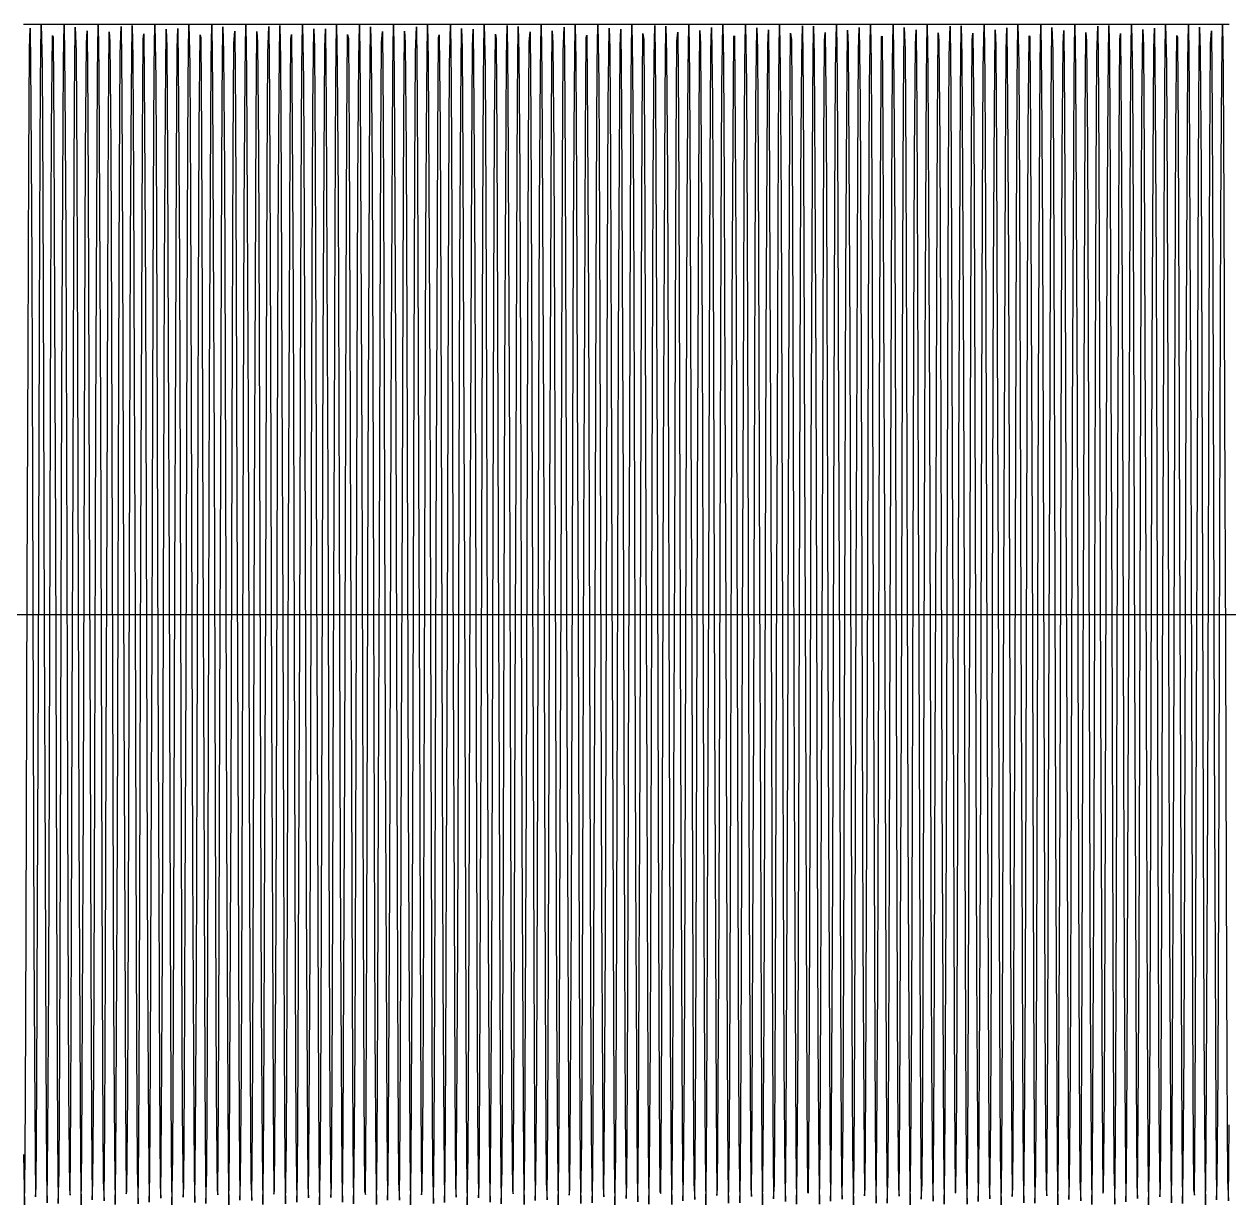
# Model space of a CAD drawing. Header units: metres. Extents: x 5 to 509, y -1 to 159.
# Drawn here: x 460.03 to 476.36, y 95 to 111 of the extents above; entities that cross this region are included whole.
import ezdxf

# ---------------------------------------------------------------- set-up
doc = ezdxf.new("R2010")
doc.units = ezdxf.units.M
doc.linetypes.add('DASHED', pattern=[0.6, 0.35, -0.25])
doc.layers.add('BASE', color=8, linetype='Continuous')
doc.layers.add('WAVE', color=7, linetype='Continuous')

msp = doc.modelspace()

# ---------------------------------------------------------------- linework, layer by layer
at = {"layer": 'BASE'}
msp.add_line((29, 103), (501, 103), dxfattribs=at)
at = {"layer": 'WAVE', "linetype": 'DASHED'}
msp.add_lwpolyline([(460.028, 111), (460.038, 111), (460.048, 111), (460.058, 111), (460.068, 111), (460.078, 111), (460.088, 111), (460.098, 111), (460.108, 111), (460.118, 111), (460.128, 111), (460.138, 111), (460.148, 111), (460.158, 111), (460.168, 111), (460.178, 111), (460.188, 111), (460.198, 111), (460.208, 111), (460.218, 111), (460.228, 111), (460.238, 111), (460.248, 111), (460.258, 111), (460.268, 111), (460.278, 111), (460.288, 111), (460.298, 111), (460.308, 111), (460.318, 111), (460.328, 111), (460.338, 111), (460.348, 111), (460.358, 111), (460.368, 111), (460.378, 111), (460.388, 111), (460.398, 111), (460.408, 111), (460.418, 111), (460.428, 111), (460.438, 111), (460.448, 111), (460.458, 111), (460.468, 111), (460.478, 111), (460.488, 111), (460.498, 111), (460.508, 111), (460.518, 111), (460.528, 111), (460.538, 111), (460.548, 111), (460.558, 111), (460.568, 111), (460.578, 111), (460.588, 111), (460.598, 111), (460.608, 111), (460.618, 111), (460.628, 111), (460.638, 111), (460.648, 111), (460.658, 111), (460.668, 111), (460.678, 111), (460.688, 111), (460.698, 111), (460.708, 111), (460.718, 111), (460.728, 111), (460.738, 111), (460.748, 111), (460.758, 111), (460.768, 111), (460.778, 111), (460.788, 111), (460.798, 111), (460.808, 111), (460.818, 111), (460.828, 111), (460.838, 111), (460.848, 111), (460.858, 111), (460.868, 111), (460.878, 111), (460.888, 111), (460.898, 111), (460.908, 111), (460.918, 111), (460.928, 111), (460.938, 111), (460.948, 111), (460.958, 111), (460.968, 111), (460.978, 111), (460.988, 111), (460.998, 111), (461.008, 111), (461.018, 111), (461.028, 111), (461.038, 111), (461.048, 111), (461.058, 111), (461.068, 111), (461.078, 111), (461.088, 111), (461.098, 111), (461.108, 111), (461.118, 111), (461.128, 111), (461.138, 111), (461.148, 111), (461.158, 111), (461.168, 111), (461.178, 111), (461.188, 111), (461.198, 111), (461.208, 111), (461.218, 111), (461.228, 111), (461.238, 111), (461.248, 111), (461.258, 111), (461.268, 111), (461.278, 111), (461.288, 111), (461.298, 111), (461.308, 111), (461.318, 111), (461.328, 111), (461.338, 111), (461.348, 111), (461.358, 111), (461.368, 111), (461.378, 111), (461.388, 111), (461.398, 111), (461.408, 111), (461.418, 111), (461.428, 111), (461.438, 111), (461.448, 111), (461.458, 111), (461.468, 111), (461.478, 111), (461.488, 111), (461.498, 111), (461.508, 111), (461.518, 111), (461.528, 111), (461.538, 111), (461.548, 111), (461.558, 111), (461.568, 111), (461.578, 111), (461.588, 111), (461.598, 111), (461.608, 111), (461.618, 111), (461.628, 111), (461.638, 111), (461.648, 111), (461.658, 111), (461.668, 111), (461.678, 111), (461.688, 111), (461.698, 111), (461.708, 111), (461.718, 111), (461.728, 111), (461.738, 111), (461.748, 111), (461.758, 111), (461.768, 111), (461.778, 111), (461.788, 111), (461.798, 111), (461.808, 111), (461.818, 111), (461.828, 111), (461.838, 111), (461.848, 111), (461.858, 111), (461.868, 111), (461.878, 111), (461.888, 111), (461.898, 111), (461.908, 111), (461.918, 111), (461.928, 111), (461.938, 111), (461.948, 111), (461.958, 111), (461.968, 111), (461.978, 111), (461.988, 111), (461.998, 111), (462.008, 111), (462.018, 111), (462.028, 111), (462.038, 111), (462.048, 111), (462.058, 111), (462.068, 111), (462.078, 111), (462.088, 111), (462.098, 111), (462.108, 111), (462.118, 111), (462.128, 111), (462.138, 111), (462.148, 111), (462.158, 111), (462.168, 111), (462.178, 111), (462.188, 111), (462.198, 111), (462.208, 111), (462.218, 111), (462.228, 111), (462.238, 111), (462.248, 111), (462.258, 111), (462.268, 111), (462.278, 111), (462.288, 111), (462.298, 111), (462.308, 111), (462.318, 111), (462.328, 111), (462.338, 111), (462.348, 111), (462.358, 111), (462.368, 111), (462.378, 111), (462.388, 111), (462.398, 111), (462.408, 111), (462.418, 111), (462.428, 111), (462.438, 111), (462.448, 111), (462.458, 111), (462.468, 111), (462.478, 111), (462.488, 111), (462.498, 111), (462.508, 111), (462.518, 111), (462.528, 111), (462.538, 111), (462.548, 111), (462.558, 111), (462.568, 111), (462.578, 111), (462.588, 111), (462.598, 111), (462.608, 111), (462.618, 111), (462.628, 111), (462.638, 111), (462.648, 111), (462.658, 111), (462.668, 111), (462.678, 111), (462.688, 111), (462.698, 111), (462.708, 111), (462.718, 111), (462.728, 111), (462.738, 111), (462.748, 111), (462.758, 111), (462.768, 111), (462.778, 111), (462.788, 111), (462.798, 111), (462.808, 111), (462.818, 111), (462.828, 111), (462.838, 111), (462.848, 111), (462.858, 111), (462.868, 111), (462.878, 111), (462.888, 111), (462.898, 111), (462.908, 111), (462.918, 111), (462.928, 111), (462.938, 111), (462.948, 111), (462.958, 111), (462.968, 111), (462.978, 111), (462.988, 111), (462.998, 111), (463.008, 111), (463.018, 111), (463.028, 111), (463.038, 111), (463.048, 111), (463.058, 111), (463.068, 111), (463.078, 111), (463.088, 111), (463.098, 111), (463.108, 111), (463.118, 111), (463.128, 111), (463.138, 111), (463.148, 111), (463.158, 111), (463.168, 111), (463.178, 111), (463.188, 111), (463.198, 111), (463.208, 111), (463.218, 111), (463.228, 111), (463.238, 111), (463.248, 111), (463.258, 111), (463.268, 111), (463.278, 111), (463.288, 111), (463.298, 111), (463.308, 111), (463.318, 111), (463.328, 111), (463.338, 111), (463.348, 111), (463.358, 111), (463.368, 111), (463.378, 111), (463.388, 111), (463.398, 111), (463.408, 111), (463.418, 111), (463.428, 111), (463.438, 111), (463.448, 111), (463.458, 111), (463.468, 111), (463.478, 111), (463.488, 111), (463.498, 111), (463.508, 111), (463.518, 111), (463.528, 111), (463.538, 111), (463.548, 111), (463.558, 111), (463.568, 111), (463.578, 111), (463.588, 111), (463.598, 111), (463.608, 111), (463.618, 111), (463.628, 111), (463.638, 111), (463.648, 111), (463.658, 111), (463.668, 111), (463.678, 111), (463.688, 111), (463.698, 111), (463.708, 111), (463.718, 111), (463.728, 111), (463.738, 111), (463.748, 111), (463.758, 111), (463.768, 111), (463.778, 111), (463.788, 111), (463.798, 111), (463.808, 111), (463.818, 111), (463.828, 111), (463.838, 111), (463.848, 111), (463.858, 111), (463.868, 111), (463.878, 111), (463.888, 111), (463.898, 111), (463.908, 111), (463.918, 111), (463.928, 111), (463.938, 111), (463.948, 111), (463.958, 111), (463.968, 111), (463.978, 111), (463.988, 111), (463.998, 111), (464.008, 111), (464.018, 111), (464.028, 111), (464.038, 111), (464.048, 111), (464.058, 111), (464.068, 111), (464.078, 111), (464.088, 111), (464.098, 111), (464.108, 111), (464.118, 111), (464.128, 111), (464.138, 111), (464.148, 111), (464.158, 111), (464.168, 111), (464.178, 111), (464.188, 111), (464.198, 111), (464.208, 111), (464.218, 111), (464.228, 111), (464.238, 111), (464.248, 111), (464.258, 111), (464.268, 111), (464.278, 111), (464.288, 111), (464.298, 111), (464.308, 111), (464.318, 111), (464.328, 111), (464.338, 111), (464.348, 111), (464.358, 111), (464.368, 111), (464.378, 111), (464.388, 111), (464.398, 111), (464.408, 111), (464.418, 111), (464.428, 111), (464.438, 111), (464.448, 111), (464.458, 111), (464.468, 111), (464.478, 111), (464.488, 111), (464.498, 111), (464.508, 111), (464.518, 111), (464.528, 111), (464.538, 111), (464.548, 111), (464.558, 111), (464.568, 111), (464.578, 111), (464.588, 111), (464.598, 111), (464.608, 111), (464.618, 111), (464.628, 111), (464.638, 111), (464.648, 111), (464.658, 111), (464.668, 111), (464.678, 111), (464.688, 111), (464.698, 111), (464.708, 111), (464.718, 111), (464.728, 111), (464.738, 111), (464.748, 111), (464.758, 111), (464.768, 111), (464.778, 111), (464.788, 111), (464.798, 111), (464.808, 111), (464.818, 111), (464.828, 111), (464.838, 111), (464.848, 111), (464.858, 111), (464.868, 111), (464.878, 111), (464.888, 111), (464.898, 111), (464.908, 111), (464.918, 111), (464.928, 111), (464.938, 111), (464.948, 111), (464.958, 111), (464.968, 111), (464.978, 111), (464.988, 111), (464.998, 111), (465.009, 111), (465.019, 111), (465.029, 111), (465.039, 111), (465.049, 111), (465.059, 111), (465.069, 111), (465.079, 111), (465.089, 111), (465.099, 111), (465.109, 111), (465.119, 111), (465.129, 111), (465.139, 111), (465.149, 111), (465.159, 111), (465.169, 111), (465.179, 111), (465.189, 111), (465.199, 111), (465.209, 111), (465.219, 111), (465.229, 111), (465.239, 111), (465.249, 111), (465.259, 111), (465.269, 111), (465.279, 111), (465.289, 111), (465.299, 111), (465.309, 111), (465.319, 111), (465.329, 111), (465.339, 111), (465.349, 111), (465.359, 111), (465.369, 111), (465.379, 111), (465.389, 111), (465.399, 111), (465.409, 111), (465.419, 111), (465.429, 111), (465.439, 111), (465.449, 111), (465.459, 111), (465.469, 111), (465.479, 111), (465.489, 111), (465.499, 111), (465.509, 111), (465.519, 111), (465.529, 111), (465.539, 111), (465.549, 111), (465.559, 111), (465.569, 111), (465.579, 111), (465.589, 111), (465.599, 111), (465.609, 111), (465.619, 111), (465.629, 111), (465.639, 111), (465.649, 111), (465.659, 111), (465.669, 111), (465.679, 111), (465.689, 111), (465.699, 111), (465.709, 111), (465.719, 111), (465.729, 111), (465.739, 111), (465.749, 111), (465.759, 111), (465.769, 111), (465.779, 111), (465.789, 111), (465.799, 111), (465.809, 111), (465.819, 111), (465.829, 111), (465.839, 111), (465.849, 111), (465.859, 111), (465.869, 111), (465.879, 111), (465.889, 111), (465.899, 111), (465.909, 111), (465.919, 111), (465.929, 111), (465.939, 111), (465.949, 111), (465.959, 111), (465.969, 111), (465.979, 111), (465.989, 111), (465.999, 111), (466.009, 111), (466.019, 111), (466.029, 111), (466.039, 111), (466.049, 111), (466.059, 111), (466.069, 111), (466.079, 111), (466.089, 111), (466.099, 111), (466.109, 111), (466.119, 111), (466.129, 111), (466.139, 111), (466.149, 111), (466.159, 111), (466.169, 111), (466.179, 111), (466.189, 111), (466.199, 111), (466.209, 111), (466.219, 111), (466.229, 111), (466.239, 111), (466.249, 111), (466.259, 111), (466.269, 111), (466.279, 111), (466.289, 111), (466.299, 111), (466.309, 111), (466.319, 111), (466.329, 111), (466.339, 111), (466.349, 111), (466.359, 111), (466.369, 111), (466.379, 111), (466.389, 111), (466.399, 111), (466.409, 111), (466.419, 111), (466.429, 111), (466.439, 111), (466.449, 111), (466.459, 111), (466.469, 111), (466.479, 111), (466.489, 111), (466.499, 111), (466.509, 111), (466.519, 111), (466.529, 111), (466.539, 111), (466.549, 111), (466.559, 111), (466.569, 111), (466.579, 111), (466.589, 111), (466.599, 111), (466.609, 111), (466.619, 111), (466.629, 111), (466.639, 111), (466.649, 111), (466.659, 111), (466.669, 111), (466.679, 111), (466.689, 111), (466.699, 111), (466.709, 111), (466.719, 111), (466.729, 111), (466.739, 111), (466.749, 111), (466.759, 111), (466.769, 111), (466.779, 111), (466.789, 111), (466.799, 111), (466.809, 111), (466.819, 111), (466.829, 111), (466.839, 111), (466.849, 111), (466.859, 111), (466.869, 111), (466.879, 111), (466.889, 111), (466.899, 111), (466.909, 111), (466.919, 111), (466.929, 111), (466.939, 111), (466.949, 111), (466.959, 111), (466.969, 111), (466.979, 111), (466.989, 111), (466.999, 111), (467.009, 111), (467.019, 111), (467.029, 111), (467.039, 111), (467.049, 111), (467.059, 111), (467.069, 111), (467.079, 111), (467.089, 111), (467.099, 111), (467.109, 111), (467.119, 111), (467.129, 111), (467.139, 111), (467.149, 111), (467.159, 111), (467.169, 111), (467.179, 111), (467.189, 111), (467.199, 111), (467.209, 111), (467.219, 111), (467.229, 111), (467.239, 111), (467.249, 111), (467.259, 111), (467.269, 111), (467.279, 111), (467.289, 111), (467.299, 111), (467.309, 111), (467.319, 111), (467.329, 111), (467.339, 111), (467.349, 111), (467.359, 111), (467.369, 111), (467.379, 111), (467.389, 111), (467.399, 111), (467.409, 111), (467.419, 111), (467.429, 111), (467.439, 111), (467.449, 111), (467.459, 111), (467.469, 111), (467.479, 111), (467.489, 111), (467.499, 111), (467.509, 111), (467.519, 111), (467.529, 111), (467.539, 111), (467.549, 111), (467.559, 111), (467.569, 111), (467.579, 111), (467.589, 111), (467.599, 111), (467.609, 111), (467.619, 111), (467.629, 111), (467.639, 111), (467.649, 111), (467.659, 111), (467.669, 111), (467.679, 111), (467.689, 111), (467.699, 111), (467.709, 111), (467.719, 111), (467.729, 111), (467.739, 111), (467.749, 111), (467.759, 111), (467.769, 111), (467.779, 111), (467.789, 111), (467.799, 111), (467.809, 111), (467.819, 111), (467.829, 111), (467.839, 111), (467.849, 111), (467.859, 111), (467.869, 111), (467.879, 111), (467.889, 111), (467.899, 111), (467.909, 111), (467.919, 111), (467.929, 111), (467.939, 111), (467.949, 111), (467.959, 111), (467.969, 111), (467.979, 111), (467.989, 111), (467.999, 111), (468.009, 111), (468.019, 111), (468.029, 111), (468.039, 111), (468.049, 111), (468.059, 111), (468.069, 111), (468.079, 111), (468.089, 111), (468.099, 111), (468.109, 111), (468.119, 111), (468.129, 111), (468.139, 111), (468.149, 111), (468.159, 111), (468.169, 111), (468.179, 111), (468.189, 111), (468.199, 111), (468.209, 111), (468.219, 111), (468.229, 111), (468.239, 111), (468.249, 111), (468.259, 111), (468.269, 111), (468.279, 111), (468.289, 111), (468.299, 111), (468.309, 111), (468.319, 111), (468.329, 111), (468.339, 111), (468.349, 111), (468.359, 111), (468.369, 111), (468.379, 111), (468.389, 111), (468.399, 111), (468.409, 111), (468.419, 111), (468.429, 111), (468.439, 111), (468.449, 111), (468.459, 111), (468.469, 111), (468.479, 111), (468.489, 111), (468.499, 111), (468.509, 111), (468.519, 111), (468.529, 111), (468.539, 111), (468.549, 111), (468.559, 111), (468.569, 111), (468.579, 111), (468.589, 111), (468.599, 111), (468.609, 111), (468.619, 111), (468.629, 111), (468.639, 111), (468.649, 111), (468.659, 111), (468.669, 111), (468.679, 111), (468.689, 111), (468.699, 111), (468.709, 111), (468.719, 111), (468.729, 111), (468.739, 111), (468.749, 111), (468.759, 111), (468.769, 111), (468.779, 111), (468.789, 111), (468.799, 111), (468.809, 111), (468.819, 111), (468.829, 111), (468.839, 111), (468.849, 111), (468.859, 111), (468.869, 111), (468.879, 111), (468.889, 111), (468.899, 111), (468.909, 111), (468.919, 111), (468.929, 111), (468.939, 111), (468.949, 111), (468.959, 111), (468.969, 111), (468.979, 111), (468.989, 111), (468.999, 111), (469.009, 111), (469.019, 111), (469.029, 111), (469.039, 111), (469.049, 111), (469.059, 111), (469.069, 111), (469.079, 111), (469.089, 111), (469.099, 111), (469.109, 111), (469.119, 111), (469.129, 111), (469.139, 111), (469.149, 111), (469.159, 111), (469.169, 111), (469.179, 111), (469.189, 111), (469.199, 111), (469.209, 111), (469.219, 111), (469.229, 111), (469.239, 111), (469.249, 111), (469.259, 111), (469.269, 111), (469.279, 111), (469.289, 111), (469.299, 111), (469.309, 111), (469.319, 111), (469.329, 111), (469.339, 111), (469.349, 111), (469.359, 111), (469.369, 111), (469.379, 111), (469.389, 111), (469.399, 111), (469.409, 111), (469.419, 111), (469.429, 111), (469.439, 111), (469.449, 111), (469.459, 111), (469.469, 111), (469.479, 111), (469.489, 111), (469.499, 111), (469.509, 111), (469.519, 111), (469.529, 111), (469.539, 111), (469.549, 111), (469.559, 111), (469.569, 111), (469.579, 111), (469.589, 111), (469.599, 111), (469.609, 111), (469.619, 111), (469.629, 111), (469.639, 111), (469.649, 111), (469.659, 111), (469.669, 111), (469.679, 111), (469.689, 111), (469.699, 111), (469.709, 111), (469.719, 111), (469.729, 111), (469.739, 111), (469.749, 111), (469.759, 111), (469.769, 111), (469.779, 111), (469.789, 111), (469.799, 111), (469.809, 111), (469.819, 111), (469.829, 111), (469.839, 111), (469.849, 111), (469.859, 111), (469.869, 111), (469.879, 111), (469.889, 111), (469.899, 111), (469.909, 111), (469.919, 111), (469.929, 111), (469.939, 111), (469.949, 111), (469.959, 111), (469.969, 111), (469.979, 111), (469.989, 111), (469.999, 111), (470.009, 111), (470.019, 111), (470.029, 111), (470.039, 111), (470.049, 111), (470.059, 111), (470.069, 111), (470.079, 111), (470.089, 111), (470.099, 111), (470.109, 111), (470.119, 111), (470.129, 111), (470.139, 111), (470.149, 111), (470.159, 111), (470.169, 111), (470.179, 111), (470.189, 111), (470.199, 111), (470.209, 111), (470.219, 111), (470.229, 111), (470.239, 111), (470.249, 111), (470.259, 111), (470.269, 111), (470.279, 111), (470.289, 111), (470.299, 111), (470.309, 111), (470.319, 111), (470.329, 111), (470.339, 111), (470.349, 111), (470.359, 111), (470.369, 111), (470.379, 111), (470.389, 111), (470.399, 111), (470.409, 111), (470.419, 111), (470.429, 111), (470.439, 111), (470.449, 111), (470.459, 111), (470.469, 111), (470.479, 111), (470.489, 111), (470.499, 111), (470.509, 111), (470.519, 111), (470.529, 111), (470.539, 111), (470.549, 111), (470.559, 111), (470.569, 111), (470.579, 111), (470.589, 111), (470.599, 111), (470.609, 111), (470.619, 111), (470.629, 111), (470.639, 111), (470.649, 111), (470.659, 111), (470.669, 111), (470.679, 111), (470.689, 111), (470.699, 111), (470.709, 111), (470.719, 111), (470.729, 111), (470.739, 111), (470.749, 111), (470.759, 111), (470.769, 111), (470.779, 111), (470.789, 111), (470.799, 111), (470.809, 111), (470.819, 111), (470.829, 111), (470.839, 111), (470.849, 111), (470.859, 111), (470.869, 111), (470.879, 111), (470.889, 111), (470.899, 111), (470.909, 111), (470.919, 111), (470.929, 111), (470.939, 111), (470.949, 111), (470.959, 111), (470.969, 111), (470.979, 111), (470.989, 111), (470.999, 111), (471.009, 111), (471.019, 111), (471.029, 111), (471.039, 111), (471.049, 111), (471.059, 111), (471.069, 111), (471.079, 111), (471.089, 111), (471.099, 111), (471.109, 111), (471.119, 111), (471.129, 111), (471.139, 111), (471.149, 111), (471.159, 111), (471.169, 111), (471.179, 111), (471.189, 111), (471.199, 111), (471.209, 111), (471.219, 111), (471.229, 111), (471.239, 111), (471.249, 111), (471.259, 111), (471.269, 111), (471.279, 111), (471.289, 111), (471.299, 111), (471.309, 111), (471.319, 111), (471.329, 111), (471.339, 111), (471.349, 111), (471.359, 111), (471.369, 111), (471.379, 111), (471.389, 111), (471.399, 111), (471.409, 111), (471.419, 111), (471.429, 111), (471.439, 111), (471.449, 111), (471.459, 111), (471.469, 111), (471.479, 111), (471.489, 111), (471.499, 111), (471.509, 111), (471.519, 111), (471.529, 111), (471.539, 111), (471.549, 111), (471.559, 111), (471.569, 111), (471.579, 111), (471.589, 111), (471.599, 111), (471.609, 111), (471.619, 111), (471.629, 111), (471.639, 111), (471.649, 111), (471.659, 111), (471.669, 111), (471.679, 111), (471.689, 111), (471.699, 111), (471.709, 111), (471.719, 111), (471.729, 111), (471.739, 111), (471.749, 111), (471.759, 111), (471.769, 111), (471.779, 111), (471.789, 111), (471.799, 111), (471.809, 111), (471.819, 111), (471.829, 111), (471.839, 111), (471.849, 111), (471.859, 111), (471.869, 111), (471.879, 111), (471.889, 111), (471.899, 111), (471.909, 111), (471.919, 111), (471.929, 111), (471.939, 111), (471.949, 111), (471.959, 111), (471.969, 111), (471.979, 111), (471.989, 111), (471.999, 111), (472.009, 111), (472.019, 111), (472.029, 111), (472.039, 111), (472.049, 111), (472.059, 111), (472.069, 111), (472.079, 111), (472.089, 111), (472.099, 111), (472.109, 111), (472.119, 111), (472.129, 111), (472.139, 111), (472.149, 111), (472.159, 111), (472.169, 111), (472.179, 111), (472.189, 111), (472.199, 111), (472.209, 111), (472.219, 111), (472.229, 111), (472.239, 111), (472.249, 111), (472.259, 111), (472.269, 111), (472.279, 111), (472.289, 111), (472.299, 111), (472.309, 111), (472.319, 111), (472.329, 111), (472.339, 111), (472.349, 111), (472.359, 111), (472.369, 111), (472.379, 111), (472.389, 111), (472.399, 111), (472.409, 111), (472.419, 111), (472.429, 111), (472.439, 111), (472.449, 111), (472.459, 111), (472.469, 111), (472.479, 111), (472.489, 111), (472.499, 111), (472.509, 111), (472.519, 111), (472.529, 111), (472.539, 111), (472.549, 111), (472.559, 111), (472.569, 111), (472.579, 111), (472.589, 111), (472.599, 111), (472.609, 111), (472.619, 111), (472.629, 111), (472.639, 111), (472.649, 111), (472.659, 111), (472.669, 111), (472.679, 111), (472.689, 111), (472.699, 111), (472.709, 111), (472.719, 111), (472.729, 111), (472.739, 111), (472.749, 111), (472.759, 111), (472.769, 111), (472.779, 111), (472.789, 111), (472.799, 111), (472.809, 111), (472.819, 111), (472.829, 111), (472.839, 111), (472.849, 111), (472.859, 111), (472.869, 111), (472.879, 111), (472.889, 111), (472.899, 111), (472.909, 111), (472.919, 111), (472.929, 111), (472.939, 111), (472.949, 111), (472.959, 111), (472.969, 111), (472.979, 111), (472.989, 111), (472.999, 111), (473.009, 111), (473.019, 111), (473.029, 111), (473.039, 111), (473.049, 111), (473.059, 111), (473.069, 111), (473.079, 111), (473.089, 111), (473.099, 111), (473.109, 111), (473.119, 111), (473.129, 111), (473.139, 111), (473.149, 111), (473.159, 111), (473.169, 111), (473.179, 111), (473.189, 111), (473.199, 111), (473.209, 111), (473.219, 111), (473.229, 111), (473.239, 111), (473.249, 111), (473.259, 111), (473.269, 111), (473.279, 111), (473.289, 111), (473.299, 111), (473.309, 111), (473.319, 111), (473.329, 111), (473.339, 111), (473.349, 111), (473.359, 111), (473.369, 111), (473.379, 111), (473.389, 111), (473.399, 111), (473.409, 111), (473.419, 111), (473.429, 111), (473.439, 111), (473.449, 111), (473.459, 111), (473.469, 111), (473.479, 111), (473.489, 111), (473.499, 111), (473.509, 111), (473.519, 111), (473.529, 111), (473.539, 111), (473.549, 111), (473.559, 111), (473.569, 111), (473.579, 111), (473.589, 111), (473.599, 111), (473.609, 111), (473.619, 111), (473.629, 111), (473.639, 111), (473.649, 111), (473.659, 111), (473.669, 111), (473.679, 111), (473.689, 111), (473.699, 111), (473.709, 111), (473.719, 111), (473.729, 111), (473.739, 111), (473.749, 111), (473.759, 111), (473.769, 111), (473.779, 111), (473.789, 111), (473.799, 111), (473.809, 111), (473.819, 111), (473.829, 111), (473.839, 111), (473.849, 111), (473.859, 111), (473.869, 111), (473.879, 111), (473.889, 111), (473.899, 111), (473.909, 111), (473.919, 111), (473.929, 111), (473.939, 111), (473.949, 111), (473.959, 111), (473.969, 111), (473.979, 111), (473.989, 111), (473.999, 111), (474.009, 111), (474.019, 111), (474.029, 111), (474.039, 111), (474.049, 111), (474.059, 111), (474.069, 111), (474.079, 111), (474.089, 111), (474.099, 111), (474.109, 111), (474.119, 111), (474.129, 111), (474.139, 111), (474.149, 111), (474.159, 111), (474.169, 111), (474.179, 111), (474.189, 111), (474.199, 111), (474.209, 111), (474.219, 111), (474.229, 111), (474.239, 111), (474.249, 111), (474.259, 111), (474.269, 111), (474.279, 111), (474.289, 111), (474.299, 111), (474.309, 111), (474.319, 111), (474.329, 111), (474.339, 111), (474.349, 111), (474.359, 111), (474.369, 111), (474.379, 111), (474.389, 111), (474.399, 111), (474.409, 111), (474.419, 111), (474.429, 111), (474.439, 111), (474.449, 111), (474.459, 111), (474.469, 111), (474.479, 111), (474.489, 111), (474.499, 111), (474.509, 111), (474.519, 111), (474.529, 111), (474.539, 111), (474.549, 111), (474.559, 111), (474.569, 111), (474.579, 111), (474.589, 111), (474.599, 111), (474.609, 111), (474.619, 111), (474.629, 111), (474.639, 111), (474.649, 111), (474.659, 111), (474.669, 111), (474.679, 111), (474.689, 111), (474.699, 111), (474.709, 111), (474.719, 111), (474.729, 111), (474.739, 111), (474.749, 111), (474.759, 111), (474.769, 111), (474.779, 111), (474.789, 111), (474.799, 111), (474.809, 111), (474.819, 111), (474.829, 111), (474.839, 111), (474.849, 111), (474.859, 111), (474.869, 111), (474.879, 111), (474.889, 111), (474.899, 111), (474.909, 111), (474.919, 111), (474.929, 111), (474.939, 111), (474.949, 111), (474.959, 111), (474.969, 111), (474.979, 111), (474.989, 111), (474.999, 111), (475.009, 111), (475.019, 111), (475.029, 111), (475.039, 111), (475.049, 111), (475.059, 111), (475.069, 111), (475.079, 111), (475.089, 111), (475.099, 111), (475.109, 111), (475.119, 111), (475.129, 111), (475.139, 111), (475.149, 111), (475.159, 111), (475.169, 111), (475.179, 111), (475.189, 111), (475.199, 111), (475.209, 111), (475.219, 111), (475.229, 111), (475.239, 111), (475.249, 111), (475.259, 111), (475.269, 111), (475.279, 111), (475.289, 111), (475.299, 111), (475.309, 111), (475.319, 111), (475.329, 111), (475.339, 111), (475.349, 111), (475.359, 111), (475.369, 111), (475.379, 111), (475.389, 111), (475.399, 111), (475.409, 111), (475.419, 111), (475.429, 111), (475.439, 111), (475.449, 111), (475.459, 111), (475.469, 111), (475.479, 111), (475.489, 111), (475.499, 111), (475.509, 111), (475.519, 111), (475.529, 111), (475.539, 111), (475.549, 111), (475.559, 111), (475.569, 111), (475.579, 111), (475.589, 111), (475.599, 111), (475.609, 111), (475.619, 111), (475.629, 111), (475.639, 111), (475.649, 111), (475.659, 111), (475.669, 111), (475.679, 111), (475.689, 111), (475.699, 111), (475.709, 111), (475.719, 111), (475.729, 111), (475.739, 111), (475.749, 111), (475.759, 111), (475.769, 111), (475.779, 111), (475.789, 111), (475.799, 111), (475.809, 111), (475.819, 111), (475.829, 111), (475.839, 111), (475.849, 111), (475.859, 111), (475.869, 111), (475.879, 111), (475.889, 111), (475.899, 111), (475.909, 111), (475.919, 111), (475.929, 111), (475.939, 111), (475.949, 111), (475.959, 111), (475.969, 111), (475.979, 111), (475.989, 111), (475.999, 111), (476.009, 111), (476.019, 111), (476.029, 111), (476.039, 111), (476.049, 111), (476.059, 111), (476.069, 111), (476.079, 111), (476.089, 111), (476.099, 111), (476.109, 111), (476.119, 111), (476.129, 111), (476.139, 111), (476.149, 111), (476.159, 111), (476.169, 111), (476.179, 111), (476.189, 111), (476.199, 111), (476.209, 111), (476.219, 111), (476.229, 111), (476.239, 111), (476.249, 111), (476.259, 111), (476.269, 111), (476.279, 111), (476.289, 111), (476.299, 111), (476.309, 111), (476.319, 111), (476.329, 111), (476.339, 111), (476.349, 111), (476.359, 111)], dxfattribs=at)
at = {"layer": 'WAVE'}
msp.add_lwpolyline([(460.028, 95.685), (460.038, 95), (460.048, 95.631), (460.058, 97.474), (460.068, 100.226), (460.078, 103.435), (460.088, 106.571), (460.098, 109.121), (460.108, 110.663), (460.118, 110.945), (460.128, 109.92), (460.138, 107.756), (460.148, 104.81), (460.158, 101.566), (460.168, 98.558), (460.178, 96.281), (460.188, 95.109), (460.198, 95.235), (460.208, 96.639), (460.218, 99.089), (460.228, 102.182), (460.238, 105.41), (460.248, 108.242), (460.258, 110.211), (460.268, 110.994), (460.278, 110.462), (460.288, 108.702), (460.298, 106.005), (460.308, 102.813), (460.318, 99.652), (460.328, 97.041), (460.338, 95.411), (460.348, 95.03), (460.358, 95.959), (460.368, 98.047), (460.378, 100.95), (460.388, 104.189), (460.398, 107.234), (460.408, 109.581), (460.418, 110.846), (460.428, 110.821), (460.438, 109.508), (460.448, 107.125), (460.458, 104.064), (460.468, 100.827), (460.478, 97.948), (460.488, 95.9), (460.498, 95.02), (460.508, 95.453), (460.518, 97.127), (460.528, 99.767), (460.538, 102.94), (460.548, 106.122), (460.558, 108.791), (460.568, 110.507), (460.578, 110.988), (460.588, 110.155), (460.598, 108.145), (460.608, 105.289), (460.618, 102.056), (460.628, 98.978), (460.638, 96.563), (460.648, 95.206), (460.658, 95.131), (460.668, 96.351), (460.678, 98.664), (460.688, 101.691), (460.698, 104.934), (460.708, 107.858), (460.718, 109.983), (460.728, 110.959), (460.738, 110.626), (460.748, 109.038), (460.758, 106.457), (460.768, 103.308), (460.778, 100.108), (460.788, 97.383), (460.798, 95.583), (460.808, 95.002), (460.818, 95.738), (460.828, 97.668), (460.838, 100.475), (460.848, 103.698), (460.858, 106.806), (460.868, 109.287), (460.878, 110.735), (460.888, 110.91), (460.898, 109.784), (460.908, 107.541), (460.918, 104.552), (460.928, 101.308), (460.938, 98.341), (460.948, 96.142), (460.958, 95.07), (460.968, 95.303), (460.978, 96.802), (460.988, 99.321), (460.998, 102.445), (461.008, 105.66), (461.018, 108.438), (461.028, 110.321), (461.038, 111), (461.048, 110.363), (461.058, 108.514), (461.068, 105.758), (461.078, 102.549), (461.088, 99.414), (461.098, 96.869), (461.108, 95.332), (461.118, 95.057), (461.128, 96.088), (461.138, 98.257), (461.148, 101.206), (461.158, 104.45), (461.168, 107.455), (461.178, 109.728), (461.188, 110.894), (461.198, 110.761), (461.208, 109.351), (461.218, 106.897), (461.228, 103.802), (461.238, 100.574), (461.248, 97.746), (461.258, 95.782), (461.268, 95.006), (461.278, 95.544), (461.288, 97.309), (461.298, 100.011), (461.308, 103.204), (461.318, 106.363), (461.328, 108.969), (461.338, 110.594), (461.348, 110.969), (461.358, 110.033), (461.368, 107.94), (461.378, 105.035), (461.388, 101.794), (461.398, 98.753), (461.408, 96.409), (461.418, 95.15), (461.428, 95.183), (461.438, 96.501), (461.448, 98.889), (461.458, 101.952), (461.468, 105.189), (461.478, 108.065), (461.488, 110.108), (461.498, 110.981), (461.508, 110.542), (461.518, 108.862), (461.528, 106.218), (461.538, 103.044), (461.548, 99.863), (461.558, 97.198), (461.568, 95.488), (461.578, 95.013), (461.588, 95.852), (461.598, 97.868), (461.608, 100.727), (461.618, 103.96), (461.628, 107.036), (461.638, 109.447), (461.648, 110.798), (461.658, 110.866), (461.668, 109.64), (461.678, 107.322), (461.688, 104.292), (461.698, 101.051), (461.708, 98.129), (461.718, 96.009), (461.728, 95.039), (461.738, 95.379), (461.748, 96.972), (461.758, 99.557), (461.768, 102.709), (461.778, 105.908), (461.788, 108.629), (461.798, 110.423), (461.808, 110.997), (461.818, 110.255), (461.828, 108.32), (461.838, 105.509), (461.848, 102.286), (461.858, 99.18), (461.868, 96.702), (461.878, 95.261), (461.888, 95.093), (461.898, 96.225), (461.908, 98.472), (461.918, 101.464), (461.928, 104.708), (461.938, 107.672), (461.948, 109.867), (461.958, 110.932), (461.968, 110.693), (461.978, 109.187), (461.988, 106.665), (461.998, 103.539), (462.008, 100.324), (462.018, 97.55), (462.028, 95.672), (462.038, 95), (462.048, 95.644), (462.058, 97.498), (462.068, 100.257), (462.078, 103.467), (462.088, 106.601), (462.098, 109.142), (462.108, 110.673), (462.118, 110.941), (462.128, 109.903), (462.138, 107.73), (462.148, 104.778), (462.158, 101.534), (462.168, 98.531), (462.178, 96.263), (462.188, 95.104), (462.198, 95.243), (462.208, 96.659), (462.218, 99.117), (462.228, 102.215), (462.238, 105.441), (462.248, 108.266), (462.258, 110.225), (462.268, 110.995), (462.278, 110.45), (462.288, 108.679), (462.298, 105.974), (462.308, 102.78), (462.318, 99.622), (462.328, 97.02), (462.338, 95.401), (462.348, 95.033), (462.358, 95.975), (462.368, 98.073), (462.378, 100.981), (462.388, 104.222), (462.398, 107.261), (462.408, 109.6), (462.418, 110.853), (462.428, 110.814), (462.438, 109.489), (462.448, 107.097), (462.458, 104.031), (462.468, 100.796), (462.478, 97.923), (462.488, 95.885), (462.498, 95.018), (462.508, 95.463), (462.518, 97.149), (462.528, 99.797), (462.538, 102.972), (462.548, 106.152), (462.558, 108.813), (462.568, 110.518), (462.578, 110.986), (462.588, 110.14), (462.598, 108.12), (462.608, 105.257), (462.618, 102.023), (462.628, 98.95), (462.638, 96.543), (462.648, 95.198), (462.658, 95.137), (462.668, 96.369), (462.678, 98.692), (462.688, 101.724), (462.698, 104.965), (462.708, 107.884), (462.718, 109.999), (462.728, 110.962), (462.738, 110.616), (462.748, 109.017), (462.758, 106.428), (462.768, 103.275), (462.778, 100.077), (462.788, 97.36), (462.798, 95.57), (462.808, 95.003), (462.818, 95.752), (462.828, 97.692), (462.838, 100.506), (462.848, 103.73), (462.858, 106.834), (462.868, 109.308), (462.878, 110.743), (462.888, 110.905), (462.898, 109.766), (462.908, 107.515), (462.918, 104.52), (462.928, 101.276), (462.938, 98.315), (462.948, 96.125), (462.958, 95.066), (462.968, 95.312), (462.978, 96.823), (462.988, 99.35), (462.998, 102.478), (463.008, 105.691), (463.018, 108.462), (463.028, 110.334), (463.038, 111), (463.048, 110.35), (463.058, 108.49), (463.068, 105.728), (463.078, 102.516), (463.088, 99.385), (463.098, 96.848), (463.108, 95.323), (463.118, 95.061), (463.128, 96.105), (463.138, 98.283), (463.148, 101.238), (463.158, 104.482), (463.168, 107.482), (463.178, 109.745), (463.188, 110.899), (463.198, 110.753), (463.208, 109.331), (463.218, 106.869), (463.228, 103.769), (463.238, 100.543), (463.248, 97.722), (463.258, 95.768), (463.268, 95.004), (463.278, 95.556), (463.288, 97.332), (463.298, 100.041), (463.308, 103.236), (463.318, 106.393), (463.328, 108.991), (463.338, 110.604), (463.348, 110.966), (463.358, 110.017), (463.368, 107.914), (463.378, 105.003), (463.388, 101.762), (463.398, 98.725), (463.408, 96.391), (463.418, 95.144), (463.428, 95.19), (463.438, 96.52), (463.448, 98.917), (463.458, 101.985), (463.468, 105.22), (463.478, 108.09), (463.488, 110.123), (463.498, 110.983), (463.508, 110.531), (463.518, 108.84), (463.528, 106.188), (463.538, 103.011), (463.548, 99.833), (463.558, 97.176), (463.568, 95.477), (463.578, 95.015), (463.588, 95.867), (463.598, 97.893), (463.608, 100.758), (463.618, 103.993), (463.628, 107.064), (463.638, 109.466), (463.648, 110.805), (463.658, 110.86), (463.668, 109.622), (463.678, 107.294), (463.688, 104.26), (463.698, 101.019), (463.708, 98.103), (463.718, 95.994), (463.728, 95.036), (463.738, 95.389), (463.748, 96.994), (463.758, 99.587), (463.768, 102.741), (463.778, 105.938), (463.788, 108.652), (463.798, 110.436), (463.808, 110.996), (463.818, 110.241), (463.828, 108.295), (463.838, 105.478), (463.848, 102.253), (463.858, 99.151), (463.868, 96.682), (463.878, 95.253), (463.888, 95.098), (463.898, 96.242), (463.908, 98.499), (463.918, 101.496), (463.928, 104.74), (463.938, 107.698), (463.948, 109.884), (463.958, 110.936), (463.968, 110.684), (463.978, 109.167), (463.988, 106.635), (463.998, 103.506), (464.008, 100.294), (464.018, 97.526), (464.028, 95.659), (464.038, 95), (464.048, 95.657), (464.058, 97.522), (464.068, 100.288), (464.078, 103.5), (464.088, 106.63), (464.098, 109.163), (464.108, 110.682), (464.118, 110.937), (464.128, 109.887), (464.138, 107.704), (464.148, 104.746), (464.158, 101.502), (464.168, 98.504), (464.178, 96.246), (464.188, 95.099), (464.198, 95.251), (464.208, 96.679), (464.218, 99.146), (464.228, 102.247), (464.238, 105.472), (464.248, 108.291), (464.258, 110.239), (464.268, 110.996), (464.278, 110.438), (464.288, 108.656), (464.298, 105.944), (464.308, 102.747), (464.318, 99.592), (464.328, 96.998), (464.338, 95.391), (464.348, 95.036), (464.358, 95.991), (464.368, 98.099), (464.378, 101.013), (464.388, 104.254), (464.398, 107.289), (464.408, 109.618), (464.418, 110.859), (464.428, 110.807), (464.438, 109.47), (464.448, 107.069), (464.458, 103.999), (464.468, 100.764), (464.478, 97.897), (464.488, 95.87), (464.498, 95.016), (464.508, 95.474), (464.518, 97.171), (464.528, 99.827), (464.538, 103.005), (464.548, 106.182), (464.558, 108.835), (464.568, 110.529), (464.578, 110.984), (464.588, 110.125), (464.598, 108.095), (464.608, 105.226), (464.618, 101.991), (464.628, 98.922), (464.638, 96.524), (464.648, 95.191), (464.658, 95.143), (464.668, 96.387), (464.678, 98.72), (464.688, 101.756), (464.698, 104.997), (464.708, 107.909), (464.718, 110.014), (464.728, 110.965), (464.738, 110.606), (464.748, 108.995), (464.758, 106.398), (464.768, 103.243), (464.778, 100.047), (464.788, 97.337), (464.798, 95.558), (464.808, 95.004), (464.818, 95.765), (464.828, 97.717), (464.838, 100.537), (464.848, 103.763), (464.858, 106.863), (464.868, 109.328), (464.878, 110.751), (464.888, 110.9), (464.898, 109.749), (464.908, 107.488), (464.918, 104.488), (464.928, 101.244), (464.938, 98.288), (464.948, 96.108), (464.958, 95.062), (464.968, 95.321), (464.978, 96.844), (464.988, 99.379), (464.998, 102.51), (465.009, 105.722), (465.019, 108.486), (465.029, 110.347), (465.039, 111), (465.049, 110.337), (465.059, 108.467), (465.069, 105.697), (465.079, 102.484), (465.089, 99.356), (465.099, 96.827), (465.109, 95.314), (465.119, 95.065), (465.129, 96.122), (465.139, 98.31), (465.149, 101.269), (465.159, 104.514), (465.169, 107.509), (465.179, 109.763), (465.189, 110.904), (465.199, 110.745), (465.209, 109.311), (465.219, 106.84), (465.229, 103.737), (465.239, 100.512), (465.249, 97.697), (465.259, 95.754), (465.269, 95.003), (465.279, 95.568), (465.289, 97.355), (465.299, 100.071), (465.309, 103.269), (465.319, 106.422), (465.329, 109.013), (465.339, 110.614), (465.349, 110.963), (465.359, 110.002), (465.369, 107.889), (465.379, 104.971), (465.389, 101.73), (465.399, 98.697), (465.409, 96.373), (465.419, 95.138), (465.429, 95.197), (465.439, 96.539), (465.449, 98.945), (465.459, 102.017), (465.469, 105.251), (465.479, 108.115), (465.489, 110.137), (465.499, 110.985), (465.509, 110.52), (465.519, 108.817), (465.529, 106.158), (465.539, 102.979), (465.549, 99.803), (465.559, 97.153), (465.569, 95.466), (465.579, 95.017), (465.589, 95.882), (465.599, 97.918), (465.609, 100.79), (465.619, 104.025), (465.629, 107.092), (465.639, 109.486), (465.649, 110.812), (465.659, 110.854), (465.669, 109.603), (465.679, 107.267), (465.689, 104.228), (465.699, 100.987), (465.709, 98.078), (465.719, 95.978), (465.729, 95.033), (465.739, 95.399), (465.749, 97.016), (465.759, 99.616), (465.769, 102.774), (465.779, 105.968), (465.789, 108.675), (465.799, 110.448), (465.809, 110.995), (465.819, 110.228), (465.829, 108.271), (465.839, 105.447), (465.849, 102.221), (465.859, 99.123), (465.869, 96.662), (465.879, 95.245), (465.889, 95.103), (465.899, 96.26), (465.909, 98.526), (465.919, 101.528), (465.929, 104.772), (465.939, 107.725), (465.949, 109.9), (465.959, 110.94), (465.969, 110.674), (465.979, 109.146), (465.989, 106.606), (465.999, 103.473), (466.009, 100.263), (466.019, 97.502), (466.029, 95.646), (466.039, 95), (466.049, 95.67), (466.059, 97.545), (466.069, 100.318), (466.079, 103.532), (466.089, 106.659), (466.099, 109.184), (466.109, 110.691), (466.119, 110.933), (466.129, 109.87), (466.139, 107.677), (466.149, 104.715), (466.159, 101.47), (466.169, 98.477), (466.179, 96.228), (466.189, 95.094), (466.199, 95.259), (466.209, 96.699), (466.219, 99.174), (466.229, 102.28), (466.239, 105.503), (466.249, 108.315), (466.259, 110.253), (466.269, 110.997), (466.279, 110.426), (466.289, 108.633), (466.299, 105.914), (466.309, 102.715), (466.319, 99.563), (466.329, 96.977), (466.339, 95.381), (466.349, 95.039), (466.359, 96.006), (466.369, 98.124), (466.379, 101.044), (466.389, 104.286), (466.399, 107.316), (466.409, 109.637), (466.419, 110.865), (466.429, 110.799), (466.439, 109.451), (466.449, 107.041), (466.459, 103.967), (466.469, 100.733), (466.479, 97.872), (466.489, 95.855), (466.499, 95.014), (466.509, 95.486), (466.519, 97.194), (466.529, 99.857), (466.539, 103.038), (466.549, 106.212), (466.559, 108.858), (466.569, 110.54), (466.579, 110.982), (466.589, 110.11), (466.599, 108.07), (466.609, 105.195), (466.619, 101.959), (466.629, 98.894), (466.639, 96.505), (466.649, 95.184), (466.659, 95.149), (466.669, 96.406), (466.679, 98.747), (466.689, 101.788), (466.699, 105.029), (466.709, 107.935), (466.719, 110.03), (466.729, 110.968), (466.739, 110.596), (466.749, 108.974), (466.759, 106.369), (466.769, 103.21), (466.779, 100.016), (466.789, 97.314), (466.799, 95.546), (466.809, 95.005), (466.819, 95.779), (466.829, 97.741), (466.839, 100.568), (466.849, 103.795), (466.859, 106.892), (466.869, 109.348), (466.879, 110.759), (466.889, 110.895), (466.899, 109.731), (466.909, 107.46), (466.919, 104.456), (466.929, 101.212), (466.939, 98.262), (466.949, 96.092), (466.959, 95.058), (466.969, 95.33), (466.979, 96.865), (466.989, 99.408), (466.999, 102.543), (467.009, 105.753), (467.019, 108.509), (467.029, 110.36), (467.039, 111), (467.049, 110.324), (467.059, 108.443), (467.069, 105.666), (467.079, 102.451), (467.089, 99.327), (467.099, 96.806), (467.109, 95.305), (467.119, 95.069), (467.129, 96.138), (467.139, 98.336), (467.149, 101.301), (467.159, 104.546), (467.169, 107.536), (467.179, 109.78), (467.189, 110.909), (467.199, 110.736), (467.209, 109.291), (467.219, 106.811), (467.229, 103.704), (467.239, 100.481), (467.249, 97.673), (467.259, 95.74), (467.269, 95.003), (467.279, 95.58), (467.289, 97.379), (467.299, 100.102), (467.309, 103.302), (467.319, 106.452), (467.329, 109.034), (467.339, 110.624), (467.349, 110.96), (467.359, 109.986), (467.369, 107.863), (467.379, 104.94), (467.389, 101.698), (467.399, 98.67), (467.409, 96.354), (467.419, 95.132), (467.429, 95.204), (467.439, 96.559), (467.449, 98.973), (467.459, 102.05), (467.469, 105.283), (467.479, 108.14), (467.489, 110.152), (467.499, 110.987), (467.509, 110.509), (467.519, 108.795), (467.529, 106.128), (467.539, 102.946), (467.549, 99.773), (467.559, 97.131), (467.569, 95.455), (467.579, 95.019), (467.589, 95.897), (467.599, 97.943), (467.609, 100.821), (467.619, 104.058), (467.629, 107.12), (467.639, 109.505), (467.649, 110.819), (467.659, 110.848), (467.669, 109.585), (467.679, 107.239), (467.689, 104.196), (467.699, 100.956), (467.709, 98.052), (467.719, 95.962), (467.729, 95.03), (467.739, 95.409), (467.749, 97.037), (467.759, 99.646), (467.769, 102.806), (467.779, 105.999), (467.789, 108.698), (467.799, 110.459), (467.809, 110.994), (467.819, 110.213), (467.829, 108.246), (467.839, 105.416), (467.849, 102.188), (467.859, 99.094), (467.869, 96.643), (467.879, 95.237), (467.889, 95.108), (467.899, 96.278), (467.909, 98.553), (467.919, 101.56), (467.929, 104.804), (467.939, 107.751), (467.949, 109.917), (467.959, 110.944), (467.969, 110.665), (467.979, 109.125), (467.989, 106.577), (467.999, 103.441), (468.009, 100.232), (468.019, 97.479), (468.029, 95.634), (468.039, 95), (468.049, 95.683), (468.059, 97.569), (468.069, 100.349), (468.079, 103.565), (468.089, 106.688), (468.099, 109.204), (468.109, 110.7), (468.119, 110.929), (468.129, 109.853), (468.139, 107.65), (468.149, 104.683), (468.159, 101.438), (468.169, 98.45), (468.179, 96.211), (468.189, 95.089), (468.199, 95.268), (468.209, 96.719), (468.219, 99.203), (468.229, 102.312), (468.239, 105.534), (468.249, 108.34), (468.259, 110.266), (468.269, 110.998), (468.279, 110.414), (468.289, 108.61), (468.299, 105.883), (468.309, 102.682), (468.319, 99.533), (468.329, 96.955), (468.339, 95.371), (468.349, 95.042), (468.359, 96.022), (468.369, 98.15), (468.379, 101.076), (468.389, 104.319), (468.399, 107.344), (468.409, 109.655), (468.419, 110.871), (468.429, 110.792), (468.439, 109.431), (468.449, 107.013), (468.459, 103.934), (468.469, 100.702), (468.479, 97.847), (468.489, 95.841), (468.499, 95.012), (468.509, 95.497), (468.519, 97.216), (468.529, 99.887), (468.539, 103.07), (468.549, 106.242), (468.559, 108.88), (468.569, 110.551), (468.579, 110.979), (468.589, 110.095), (468.599, 108.044), (468.609, 105.163), (468.619, 101.926), (468.629, 98.866), (468.639, 96.486), (468.649, 95.177), (468.659, 95.156), (468.669, 96.424), (468.679, 98.775), (468.689, 101.821), (468.699, 105.06), (468.709, 107.961), (468.719, 110.045), (468.729, 110.971), (468.739, 110.585), (468.749, 108.952), (468.759, 106.339), (468.769, 103.177), (468.779, 99.986), (468.789, 97.291), (468.799, 95.535), (468.809, 95.007), (468.819, 95.794), (468.829, 97.766), (468.839, 100.6), (468.849, 103.828), (468.859, 106.92), (468.869, 109.367), (468.879, 110.767), (468.889, 110.889), (468.899, 109.713), (468.909, 107.433), (468.919, 104.424), (468.929, 101.18), (468.939, 98.236), (468.949, 96.075), (468.959, 95.054), (468.969, 95.34), (468.979, 96.886), (468.989, 99.438), (468.999, 102.575), (469.009, 105.783), (469.019, 108.533), (469.029, 110.373), (469.039, 111), (469.049, 110.31), (469.059, 108.419), (469.069, 105.635), (469.079, 102.419), (469.089, 99.298), (469.099, 96.786), (469.109, 95.296), (469.119, 95.073), (469.129, 96.155), (469.139, 98.363), (469.149, 101.333), (469.159, 104.578), (469.169, 107.563), (469.179, 109.798), (469.189, 110.914), (469.199, 110.728), (469.209, 109.271), (469.219, 106.782), (469.229, 103.672), (469.239, 100.45), (469.249, 97.648), (469.259, 95.727), (469.269, 95.002), (469.279, 95.593), (469.289, 97.402), (469.299, 100.132), (469.309, 103.334), (469.319, 106.481), (469.329, 109.056), (469.339, 110.634), (469.349, 110.956), (469.359, 109.97), (469.369, 107.837), (469.379, 104.908), (469.389, 101.665), (469.399, 98.642), (469.409, 96.336), (469.419, 95.126), (469.429, 95.212), (469.439, 96.578), (469.449, 99.001), (469.459, 102.082), (469.469, 105.314), (469.479, 108.165), (469.489, 110.167), (469.499, 110.989), (469.509, 110.497), (469.519, 108.772), (469.529, 106.098), (469.539, 102.913), (469.549, 99.743), (469.559, 97.109), (469.569, 95.444), (469.579, 95.022), (469.589, 95.912), (469.599, 97.968), (469.609, 100.853), (469.619, 104.09), (469.629, 107.148), (469.639, 109.524), (469.649, 110.826), (469.659, 110.841), (469.669, 109.566), (469.679, 107.211), (469.689, 104.163), (469.699, 100.924), (469.709, 98.026), (469.719, 95.947), (469.729, 95.028), (469.739, 95.42), (469.749, 97.059), (469.759, 99.676), (469.769, 102.839), (469.779, 106.029), (469.789, 108.721), (469.799, 110.471), (469.809, 110.993), (469.819, 110.199), (469.829, 108.222), (469.839, 105.385), (469.849, 102.156), (469.859, 99.066), (469.869, 96.623), (469.879, 95.229), (469.889, 95.113), (469.899, 96.295), (469.909, 98.58), (469.919, 101.592), (469.929, 104.836), (469.939, 107.777), (469.949, 109.933), (469.959, 110.948), (469.969, 110.656), (469.979, 109.104), (469.989, 106.548), (469.999, 103.408), (470.009, 100.201), (470.019, 97.455), (470.029, 95.621), (470.039, 95.001), (470.049, 95.696), (470.059, 97.593), (470.069, 100.38), (470.079, 103.598), (470.089, 106.717), (470.099, 109.225), (470.109, 110.709), (470.119, 110.924), (470.129, 109.836), (470.139, 107.624), (470.149, 104.651), (470.159, 101.406), (470.169, 98.423), (470.179, 96.194), (470.189, 95.084), (470.199, 95.276), (470.209, 96.739), (470.219, 99.232), (470.229, 102.345), (470.239, 105.565), (470.249, 108.364), (470.259, 110.28), (470.269, 110.999), (470.279, 110.401), (470.289, 108.586), (470.299, 105.853), (470.309, 102.649), (470.319, 99.504), (470.329, 96.934), (470.339, 95.361), (470.349, 95.046), (470.359, 96.038), (470.369, 98.176), (470.379, 101.108), (470.389, 104.351), (470.399, 107.371), (470.409, 109.673), (470.419, 110.877), (470.429, 110.785), (470.439, 109.412), (470.449, 106.985), (470.459, 103.902), (470.469, 100.67), (470.479, 97.822), (470.489, 95.826), (470.499, 95.01), (470.509, 95.508), (470.519, 97.239), (470.529, 99.918), (470.539, 103.103), (470.549, 106.272), (470.559, 108.902), (470.569, 110.561), (470.579, 110.977), (470.589, 110.08), (470.599, 108.019), (470.609, 105.132), (470.619, 101.894), (470.629, 98.838), (470.639, 96.467), (470.649, 95.17), (470.659, 95.162), (470.669, 96.443), (470.679, 98.803), (470.689, 101.853), (470.699, 105.092), (470.709, 107.986), (470.719, 110.061), (470.729, 110.974), (470.739, 110.575), (470.749, 108.93), (470.759, 106.309), (470.769, 103.145), (470.779, 99.956), (470.789, 97.268), (470.799, 95.523), (470.809, 95.008), (470.819, 95.808), (470.829, 97.791), (470.839, 100.631), (470.849, 103.86), (470.859, 106.949), (470.869, 109.387), (470.879, 110.775), (470.889, 110.884), (470.899, 109.696), (470.909, 107.406), (470.919, 104.392), (470.929, 101.148), (470.939, 98.21), (470.949, 96.059), (470.959, 95.05), (470.969, 95.349), (470.979, 96.907), (470.989, 99.467), (470.999, 102.608), (471.009, 105.814), (471.019, 108.557), (471.029, 110.385), (471.039, 110.999), (471.049, 110.297), (471.059, 108.395), (471.069, 105.605), (471.079, 102.386), (471.089, 99.269), (471.099, 96.765), (471.109, 95.287), (471.119, 95.078), (471.129, 96.172), (471.139, 98.389), (471.149, 101.365), (471.159, 104.61), (471.169, 107.59), (471.179, 109.815), (471.189, 110.918), (471.199, 110.72), (471.209, 109.251), (471.219, 106.754), (471.229, 103.639), (471.239, 100.419), (471.249, 97.624), (471.259, 95.713), (471.269, 95.001), (471.279, 95.605), (471.289, 97.425), (471.299, 100.163), (471.309, 103.367), (471.319, 106.511), (471.329, 109.077), (471.339, 110.644), (471.349, 110.953), (471.359, 109.954), (471.369, 107.811), (471.379, 104.876), (471.389, 101.633), (471.399, 98.615), (471.409, 96.318), (471.419, 95.121), (471.429, 95.219), (471.439, 96.598), (471.449, 99.03), (471.459, 102.115), (471.469, 105.345), (471.479, 108.19), (471.489, 110.181), (471.499, 110.991), (471.509, 110.486), (471.519, 108.75), (471.529, 106.067), (471.539, 102.881), (471.549, 99.713), (471.559, 97.087), (471.569, 95.433), (471.579, 95.024), (471.589, 95.927), (471.599, 97.994), (471.609, 100.884), (471.619, 104.122), (471.629, 107.176), (471.639, 109.543), (471.649, 110.833), (471.659, 110.835), (471.669, 109.548), (471.679, 107.183), (471.689, 104.131), (471.699, 100.893), (471.709, 98.001), (471.719, 95.931), (471.729, 95.025), (471.739, 95.43), (471.749, 97.081), (471.759, 99.705), (471.769, 102.872), (471.779, 106.059), (471.789, 108.743), (471.799, 110.483), (471.809, 110.991), (471.819, 110.185), (471.829, 108.197), (471.839, 105.354), (471.849, 102.123), (471.859, 99.037), (471.869, 96.603), (471.879, 95.221), (471.889, 95.119), (471.899, 96.313), (471.909, 98.608), (471.919, 101.624), (471.929, 104.868), (471.939, 107.804), (471.949, 109.949), (471.959, 110.952), (471.969, 110.646), (471.979, 109.083), (471.989, 106.519), (471.999, 103.376), (472.009, 100.171), (472.019, 97.432), (472.029, 95.608), (472.039, 95.001), (472.049, 95.71), (472.059, 97.618), (472.069, 100.411), (472.079, 103.63), (472.089, 106.746), (472.099, 109.245), (472.109, 110.717), (472.119, 110.92), (472.129, 109.819), (472.139, 107.597), (472.149, 104.619), (472.159, 101.374), (472.169, 98.397), (472.179, 96.177), (472.189, 95.079), (472.199, 95.285), (472.209, 96.759), (472.219, 99.261), (472.229, 102.377), (472.239, 105.596), (472.249, 108.388), (472.259, 110.293), (472.269, 110.999), (472.279, 110.389), (472.289, 108.563), (472.299, 105.822), (472.309, 102.617), (472.319, 99.475), (472.329, 96.912), (472.339, 95.352), (472.349, 95.049), (472.359, 96.054), (472.369, 98.202), (472.379, 101.14), (472.389, 104.383), (472.399, 107.399), (472.409, 109.691), (472.419, 110.882), (472.429, 110.777), (472.439, 109.392), (472.449, 106.956), (472.459, 103.869), (472.469, 100.639), (472.479, 97.798), (472.489, 95.812), (472.499, 95.008), (472.509, 95.52), (472.519, 97.262), (472.529, 99.948), (472.539, 103.136), (472.549, 106.301), (472.559, 108.924), (472.569, 110.572), (472.579, 110.974), (472.589, 110.065), (472.599, 107.993), (472.609, 105.1), (472.619, 101.862), (472.629, 98.81), (472.639, 96.448), (472.649, 95.164), (472.659, 95.169), (472.669, 96.462), (472.679, 98.831), (472.689, 101.885), (472.699, 105.123), (472.709, 108.012), (472.719, 110.076), (472.729, 110.976), (472.739, 110.564), (472.749, 108.908), (472.759, 106.28), (472.769, 103.112), (472.779, 99.926), (472.789, 97.245), (472.799, 95.511), (472.809, 95.01), (472.819, 95.822), (472.829, 97.816), (472.839, 100.662), (472.849, 103.893), (472.859, 106.977), (472.869, 109.407), (472.879, 110.783), (472.889, 110.878), (472.899, 109.678), (472.909, 107.379), (472.919, 104.359), (472.929, 101.116), (472.939, 98.183), (472.949, 96.043), (472.959, 95.046), (472.969, 95.359), (472.979, 96.928), (472.989, 99.496), (472.999, 102.641), (473.009, 105.844), (473.019, 108.58), (473.029, 110.398), (473.039, 110.999), (473.049, 110.284), (473.059, 108.37), (473.069, 105.574), (473.079, 102.354), (473.089, 99.24), (473.099, 96.745), (473.109, 95.278), (473.119, 95.083), (473.129, 96.189), (473.139, 98.416), (473.149, 101.397), (473.159, 104.642), (473.169, 107.617), (473.179, 109.832), (473.189, 110.923), (473.199, 110.711), (473.209, 109.23), (473.219, 106.725), (473.229, 103.606), (473.239, 100.388), (473.249, 97.6), (473.259, 95.7), (473.269, 95.001), (473.279, 95.617), (473.289, 97.449), (473.299, 100.193), (473.309, 103.399), (473.319, 106.54), (473.329, 109.098), (473.339, 110.653), (473.349, 110.949), (473.359, 109.937), (473.369, 107.784), (473.379, 104.844), (473.389, 101.601), (473.399, 98.588), (473.409, 96.3), (473.419, 95.115), (473.429, 95.227), (473.439, 96.617), (473.449, 99.058), (473.459, 102.147), (473.469, 105.376), (473.479, 108.215), (473.489, 110.195), (473.499, 110.992), (473.509, 110.474), (473.519, 108.727), (473.529, 106.037), (473.539, 102.848), (473.549, 99.684), (473.559, 97.065), (473.569, 95.423), (473.579, 95.027), (473.589, 95.943), (473.599, 98.019), (473.609, 100.916), (473.619, 104.155), (473.629, 107.204), (473.639, 109.561), (473.649, 110.839), (473.659, 110.828), (473.669, 109.529), (473.679, 107.156), (473.689, 104.099), (473.699, 100.861), (473.709, 97.975), (473.719, 95.916), (473.729, 95.022), (473.739, 95.441), (473.749, 97.103), (473.759, 99.735), (473.769, 102.904), (473.779, 106.089), (473.789, 108.766), (473.799, 110.494), (473.809, 110.99), (473.819, 110.171), (473.829, 108.172), (473.839, 105.322), (473.849, 102.091), (473.859, 99.009), (473.869, 96.583), (473.879, 95.214), (473.889, 95.125), (473.899, 96.331), (473.909, 98.635), (473.919, 101.657), (473.929, 104.899), (473.939, 107.83), (473.949, 109.965), (473.959, 110.955), (473.969, 110.636), (473.979, 109.061), (473.989, 106.489), (473.999, 103.343), (474.009, 100.14), (474.019, 97.408), (474.029, 95.596), (474.039, 95.002), (474.049, 95.723), (474.059, 97.642), (474.069, 100.442), (474.079, 103.663), (474.089, 106.775), (474.099, 109.266), (474.109, 110.726), (474.119, 110.915), (474.129, 109.802), (474.139, 107.57), (474.149, 104.587), (474.159, 101.342), (474.169, 98.37), (474.179, 96.16), (474.189, 95.075), (474.199, 95.293), (474.209, 96.78), (474.219, 99.29), (474.229, 102.41), (474.239, 105.627), (474.249, 108.412), (474.259, 110.307), (474.269, 111), (474.279, 110.376), (474.289, 108.539), (474.299, 105.791), (474.309, 102.584), (474.319, 99.445), (474.329, 96.891), (474.339, 95.342), (474.349, 95.053), (474.359, 96.071), (474.369, 98.229), (474.379, 101.171), (474.389, 104.415), (474.399, 107.426), (474.409, 109.709), (474.419, 110.888), (474.429, 110.769), (474.439, 109.373), (474.449, 106.928), (474.459, 103.837), (474.469, 100.608), (474.479, 97.773), (474.489, 95.797), (474.499, 95.007), (474.509, 95.531), (474.519, 97.285), (474.529, 99.978), (474.539, 103.168), (474.549, 106.331), (474.559, 108.946), (474.569, 110.583), (474.579, 110.972), (474.589, 110.05), (474.599, 107.968), (474.609, 105.069), (474.619, 101.829), (474.629, 98.782), (474.639, 96.429), (474.649, 95.157), (474.659, 95.175), (474.669, 96.481), (474.679, 98.858), (474.689, 101.918), (474.699, 105.155), (474.709, 108.037), (474.719, 110.091), (474.729, 110.979), (474.739, 110.554), (474.749, 108.886), (474.759, 106.25), (474.769, 103.079), (474.779, 99.895), (474.789, 97.223), (474.799, 95.5), (474.809, 95.011), (474.819, 95.837), (474.829, 97.841), (474.839, 100.693), (474.849, 103.925), (474.859, 107.005), (474.869, 109.426), (474.879, 110.79), (474.889, 110.872), (474.899, 109.66), (474.909, 107.351), (474.919, 104.327), (474.929, 101.085), (474.939, 98.157), (474.949, 96.027), (474.959, 95.043), (474.969, 95.368), (474.979, 96.949), (474.989, 99.526), (474.999, 102.673), (475.009, 105.875), (475.019, 108.604), (475.029, 110.41), (475.039, 110.998), (475.049, 110.27), (475.059, 108.346), (475.069, 105.543), (475.079, 102.321), (475.089, 99.211), (475.099, 96.724), (475.109, 95.27), (475.119, 95.087), (475.129, 96.206), (475.139, 98.443), (475.149, 101.429), (475.159, 104.674), (475.169, 107.643), (475.179, 109.849), (475.189, 110.928), (475.199, 110.702), (475.209, 109.21), (475.219, 106.696), (475.229, 103.574), (475.239, 100.357), (475.249, 97.576), (475.259, 95.687), (475.269, 95), (475.279, 95.63), (475.289, 97.472), (475.299, 100.224), (475.309, 103.432), (475.319, 106.569), (475.329, 109.119), (475.339, 110.663), (475.349, 110.945), (475.359, 109.921), (475.369, 107.758), (475.379, 104.813), (475.389, 101.569), (475.399, 98.56), (475.409, 96.282), (475.419, 95.11), (475.429, 95.235), (475.439, 96.637), (475.449, 99.086), (475.459, 102.18), (475.469, 105.408), (475.479, 108.24), (475.489, 110.21), (475.499, 110.994), (475.509, 110.463), (475.519, 108.704), (475.529, 106.007), (475.539, 102.815), (475.549, 99.654), (475.559, 97.043), (475.569, 95.412), (475.579, 95.03), (475.589, 95.958), (475.599, 98.045), (475.609, 100.947), (475.619, 104.187), (475.629, 107.231), (475.639, 109.58), (475.649, 110.846), (475.659, 110.821), (475.669, 109.51), (475.679, 107.128), (475.689, 104.066), (475.699, 100.83), (475.709, 97.95), (475.719, 95.901), (475.729, 95.02), (475.739, 95.452), (475.749, 97.125), (475.759, 99.765), (475.769, 102.937), (475.779, 106.12), (475.789, 108.789), (475.799, 110.506), (475.809, 110.988), (475.819, 110.156), (475.829, 108.147), (475.839, 105.291), (475.849, 102.058), (475.859, 98.981), (475.869, 96.564), (475.879, 95.206), (475.889, 95.131), (475.899, 96.349), (475.909, 98.662), (475.919, 101.689), (475.929, 104.931), (475.939, 107.856), (475.949, 109.981), (475.959, 110.959), (475.969, 110.627), (475.979, 109.04), (475.989, 106.46), (475.999, 103.31), (476.009, 100.11), (476.019, 97.385), (476.029, 95.584), (476.039, 95.002), (476.049, 95.737), (476.059, 97.666), (476.069, 100.473), (476.079, 103.695), (476.089, 106.803), (476.099, 109.286), (476.109, 110.734), (476.119, 110.91), (476.129, 109.785), (476.139, 107.544), (476.149, 104.555), (476.159, 101.31), (476.169, 98.343), (476.179, 96.143), (476.189, 95.07), (476.199, 95.302), (476.209, 96.801), (476.219, 99.319), (476.229, 102.442), (476.239, 105.658), (476.249, 108.436), (476.259, 110.32), (476.269, 111), (476.279, 110.364), (476.289, 108.516), (476.299, 105.761), (476.309, 102.552), (476.319, 99.416), (476.329, 96.87), (476.339, 95.333), (476.349, 95.057), (476.359, 96.087)], dxfattribs=at)

doc.saveas('drawing.dxf')
